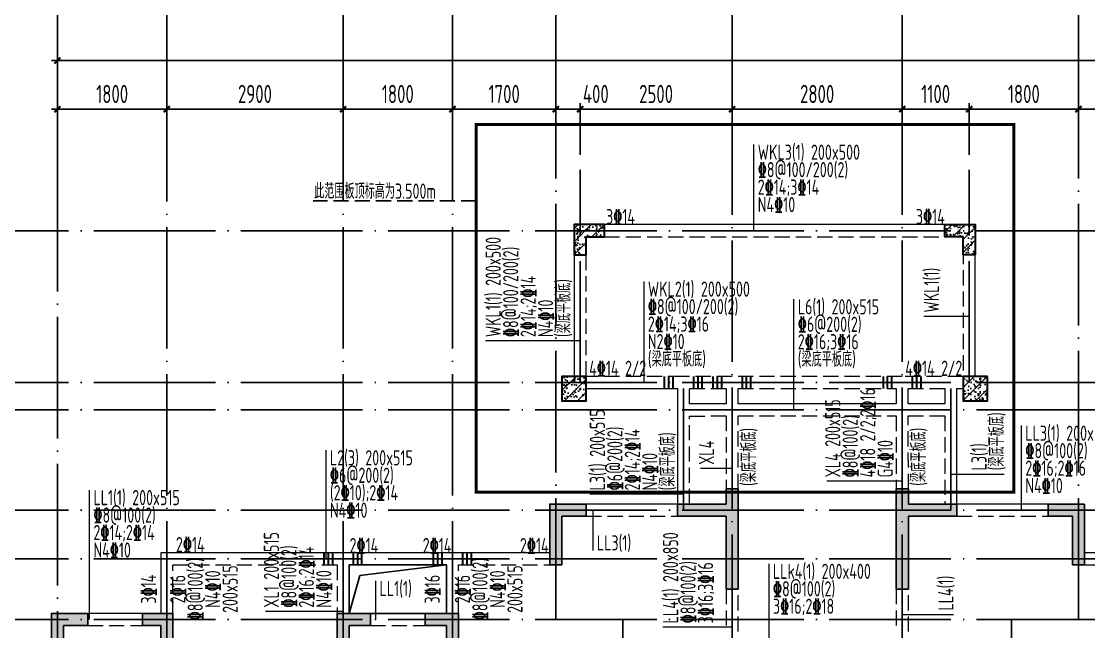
# Model space of a CAD drawing. Extents: x -1712635 to -854203, y -534641 to -21985.
# Drawn here: x -1132477 to -1114917, y -152769 to -142724 of the extents above; entities that cross this region are included whole.
import ezdxf
from ezdxf.enums import TextEntityAlignment as Align

# ---------------------------------------------------------------- set-up
doc = ezdxf.new("R2010")
doc.units = 0
doc.header["$LTSCALE"] = 1000
doc.linetypes.add('DASH', pattern=[0.35, 0.25, -0.1])
doc.linetypes.add('DOTE', pattern=[2.42, 2, -0.2, 0.02, -0.2])
doc.layers.get('0').update_dxf_attribs({"linetype": 'CONTINUOUS'})
doc.layers.get('Defpoints').update_dxf_attribs({"linetype": 'CONTINUOUS'})
for name, color, linetype in [('A-AXIS', 1, 'CONTINUOUS'), ('A-DOTE', 10, 'DOTE'), ('S-D洞口', 4, 'CONTINUOUS'), ('S-L主梁线', 4, 'DASH'), ('S-L梁编号', 6, 'CONTINUOUS'), ('S-L梁配筋', 7, 'CONTINUOUS'), ('S-Q墙填充', 252, 'CONTINUOUS'), ('S-Q墙实线', 6, 'CONTINUOUS'), ('S-Y一般标注', 3, 'CONTINUOUS'), ('S-Z柱填充', 252, 'CONTINUOUS'), ('S-Z柱实线', 6, 'CONTINUOUS'), ('S-引出线', 40, 'CONTINUOUS'), ('TEXT', 2, 'CONTINUOUS')]:
    doc.layers.add(name, color=color, linetype=linetype)
doc.layers.add('梁附加箍筋', color=1, linetype='CONTINUOUS', lineweight=35)
doc.styles.add('TSSD_DIMENSION', font='Tssdeng.shx', dxfattribs={"width": 0.7, "bigfont": 'tssdchn.shx'})
doc.styles.add('TSSD_REIN', font='tssdeng.shx', dxfattribs={"width": 0.7, "height": 300, "bigfont": 'tssdchn.shx'})
doc.dimstyles.new('TSSD_100_100', dxfattribs={"dimtxt": 300, "dimasz": 100, "dimexe": 100, "dimexo": 250, "dimgap": 100, "dimtad": 1, "dimdec": 0, "dimzin": 0, "dimdsep": 46, "dimtxsty": 'TSSD_DIMENSION', "dimblk": 'ARCHTICK', "dimcen": 0, "dimdle": 100, "dimclrt": 7, "dimadec": 0, "dimazin": 0, "dimtfac": 1, "dimtdec": 0, "dimtix": 1, "dimtmove": 2, "dimatfit": 3, "dimldrblk": 'ARCHTICK', "dimfxl": 0, "dimtolj": 1, "dimtzin": 0, "dimarcsym": 0})
pattern_1 = [(50, (46738.58, -83346.06), (215.17805, -18.82564), [22.5, -247.5]), (355, (46738.58, -83346.06), (-41.6254, 225.65764), [18, -198]), (100.4514, (46756.5, -83347.63), (173.55281, 206.83186), [19.12206, -210.34263]), (46.1842, (46738.58, -83286.06), (320.1723, -49.6557), [33.75, -371.25]), (96.6356, (46765.26, -83290.2), (280.3988, 292.23536), [28.6831, -315.5139]), (351.1842, (46738.58, -83286.06), (280.3986, 292.2356), [27, -297]), (21, (46768.58, -83301.06), (179.07212, -120.78567), [22.5, -247.5]), (326, (46768.58, -83301.06), (72.9946, 217.545), [18, -198]), (71.4514, (46783.5, -83311.13), (252.0668, 96.75915), [19.12206, -210.34263]), (37.5, (46738.58, -83346.06), (3.647957, 99.868156), [0, -195.6, 0, -201, 0, -198.75]), (7.5, (46738.58, -83346.06), (78.92086, 118.32351), [0, -114.6, 0, -191.1, 0, -75.75]), (327.5, (46671.68, -83346.06), (160.14673, -6.76646), [0, -75, 0, -234, 0, -310.5]), (317.5, (46641.68, -83346.06), (174.95585, 30.0315), [0, -97.5, 0, -155.4, 0, -220.5]), (45, (46738.58, -83346.06), (-106.06602, 106.06602), [])]

# ---------------------------------------------------------------- blocks, each defined once
blk = doc.blocks.new('_ArchTick')
at = {"color": 0, "const_width": 0.35}
blk.add_lwpolyline([(-0.5, -0.5), (0.5, 0.5)], dxfattribs=at)
blk = doc.blocks.new('*D43')
at = {"layer": 'Defpoints', "color": 0}
for p in [(6400, 22100), (4600, 21100), (6400, 21100)]:
    blk.add_point(p, dxfattribs=at)
at = {"layer": 'S-Y一般标注', "color": 0, "lineweight": -2}
for p, q in [((4600, 21350), (4600, 22200)), ((6400, 21350), (6400, 22200)), ((4500, 22100), (6500, 22100))]:
    blk.add_line(p, q, dxfattribs=at)
at = {"layer": 'S-Y一般标注', "color": 0, "lineweight": -2, "xscale": 100, "yscale": 100, "zscale": 100, "rotation": 180}
blk.add_blockref('_ArchTick', (4600, 22100), dxfattribs=at)
at = {"layer": 'S-Y一般标注', "color": 0, "lineweight": -2, "xscale": 100, "yscale": 100, "zscale": 100}
blk.add_blockref('_ArchTick', (6400, 22100), dxfattribs=at)
at = {"layer": 'S-Y一般标注', "color": 7, "insert": (5500, 22350), "char_height": 300, "attachment_point": 5, "style": 'TSSD_DIMENSION'}
blk.add_mtext('\\A1;1800', dxfattribs=at)
blk = doc.blocks.new('*D44')
at = {"layer": 'Defpoints', "color": 0}
for p in [(9300, 22100), (6400, 21100), (9300, 21100)]:
    blk.add_point(p, dxfattribs=at)
at = {"layer": 'S-Y一般标注', "color": 0, "lineweight": -2}
for p, q in [((6400, 21350), (6400, 22200)), ((9300, 21350), (9300, 22200)), ((6300, 22100), (9400, 22100))]:
    blk.add_line(p, q, dxfattribs=at)
at = {"layer": 'S-Y一般标注', "color": 0, "lineweight": -2, "xscale": 100, "yscale": 100, "zscale": 100, "rotation": 180}
blk.add_blockref('_ArchTick', (6400, 22100), dxfattribs=at)
at = {"layer": 'S-Y一般标注', "color": 0, "lineweight": -2, "xscale": 100, "yscale": 100, "zscale": 100}
blk.add_blockref('_ArchTick', (9300, 22100), dxfattribs=at)
at = {"layer": 'S-Y一般标注', "color": 7, "insert": (7850, 22350), "char_height": 300, "attachment_point": 5, "style": 'TSSD_DIMENSION'}
blk.add_mtext('\\A1;2900', dxfattribs=at)
blk = doc.blocks.new('*D45')
at = {"layer": 'Defpoints', "color": 0}
for p in [(11100, 22100), (9300, 21100), (11100, 21100)]:
    blk.add_point(p, dxfattribs=at)
at = {"layer": 'S-Y一般标注', "color": 0, "lineweight": -2}
for p, q in [((9300, 21350), (9300, 22200)), ((11100, 21350), (11100, 22200)), ((9200, 22100), (11200, 22100))]:
    blk.add_line(p, q, dxfattribs=at)
at = {"layer": 'S-Y一般标注', "color": 0, "lineweight": -2, "xscale": 100, "yscale": 100, "zscale": 100, "rotation": 180}
blk.add_blockref('_ArchTick', (9300, 22100), dxfattribs=at)
at = {"layer": 'S-Y一般标注', "color": 0, "lineweight": -2, "xscale": 100, "yscale": 100, "zscale": 100}
blk.add_blockref('_ArchTick', (11100, 22100), dxfattribs=at)
at = {"layer": 'S-Y一般标注', "color": 7, "insert": (10200, 22350), "char_height": 300, "attachment_point": 5, "style": 'TSSD_DIMENSION'}
blk.add_mtext('\\A1;1800', dxfattribs=at)
blk = doc.blocks.new('*D46')
at = {"layer": 'Defpoints', "color": 0}
for p in [(12800, 22100), (11100, 21100), (12800, 21100)]:
    blk.add_point(p, dxfattribs=at)
at = {"layer": 'S-Y一般标注', "color": 0, "lineweight": -2}
for p, q in [((11100, 21350), (11100, 22200)), ((12800, 21350), (12800, 22200)), ((11000, 22100), (12900, 22100))]:
    blk.add_line(p, q, dxfattribs=at)
at = {"layer": 'S-Y一般标注', "color": 0, "lineweight": -2, "xscale": 100, "yscale": 100, "zscale": 100, "rotation": 180}
blk.add_blockref('_ArchTick', (11100, 22100), dxfattribs=at)
at = {"layer": 'S-Y一般标注', "color": 0, "lineweight": -2, "xscale": 100, "yscale": 100, "zscale": 100}
blk.add_blockref('_ArchTick', (12800, 22100), dxfattribs=at)
at = {"layer": 'S-Y一般标注', "color": 7, "insert": (11950, 22350), "char_height": 300, "attachment_point": 5, "style": 'TSSD_DIMENSION'}
blk.add_mtext('\\A1;1700', dxfattribs=at)
blk = doc.blocks.new('*D47')
at = {"layer": 'Defpoints', "color": 0}
for p in [(13200, 22100), (12800, 21100), (13200, 21100)]:
    blk.add_point(p, dxfattribs=at)
at = {"layer": 'S-Y一般标注', "color": 0, "lineweight": -2}
for p, q in [((12800, 21350), (12800, 22200)), ((13200, 21350), (13200, 22200)), ((12700, 22100), (13300, 22100))]:
    blk.add_line(p, q, dxfattribs=at)
at = {"layer": 'S-Y一般标注', "color": 0, "lineweight": -2, "xscale": 100, "yscale": 100, "zscale": 100, "rotation": 180}
blk.add_blockref('_ArchTick', (12800, 22100), dxfattribs=at)
at = {"layer": 'S-Y一般标注', "color": 0, "lineweight": -2, "xscale": 100, "yscale": 100, "zscale": 100}
blk.add_blockref('_ArchTick', (13200, 22100), dxfattribs=at)
at = {"layer": 'S-Y一般标注', "color": 7, "insert": (13458, 22350), "char_height": 300, "attachment_point": 5, "style": 'TSSD_DIMENSION'}
blk.add_mtext('\\A1;400', dxfattribs=at)
blk = doc.blocks.new('*D48')
at = {"layer": 'Defpoints', "color": 0}
for p in [(18500, 22100), (15700, 21100), (18500, 21100)]:
    blk.add_point(p, dxfattribs=at)
at = {"layer": 'S-Y一般标注', "color": 0, "lineweight": -2}
for p, q in [((15700, 21350), (15700, 22200)), ((18500, 21350), (18500, 22200)), ((15600, 22100), (18600, 22100))]:
    blk.add_line(p, q, dxfattribs=at)
at = {"layer": 'S-Y一般标注', "color": 0, "lineweight": -2, "xscale": 100, "yscale": 100, "zscale": 100, "rotation": 180}
blk.add_blockref('_ArchTick', (15700, 22100), dxfattribs=at)
at = {"layer": 'S-Y一般标注', "color": 0, "lineweight": -2, "xscale": 100, "yscale": 100, "zscale": 100}
blk.add_blockref('_ArchTick', (18500, 22100), dxfattribs=at)
at = {"layer": 'S-Y一般标注', "color": 7, "insert": (17100, 22350), "char_height": 300, "attachment_point": 5, "style": 'TSSD_DIMENSION'}
blk.add_mtext('\\A1;2800', dxfattribs=at)
blk = doc.blocks.new('*D49')
at = {"layer": 'Defpoints', "color": 0}
for p in [(19600, 22100), (18500, 21100), (19600, 21100)]:
    blk.add_point(p, dxfattribs=at)
at = {"layer": 'S-Y一般标注', "color": 0, "lineweight": -2}
for p, q in [((18500, 21350), (18500, 22200)), ((19600, 21350), (19600, 22200)), ((18400, 22100), (19700, 22100))]:
    blk.add_line(p, q, dxfattribs=at)
at = {"layer": 'S-Y一般标注', "color": 0, "lineweight": -2, "xscale": 100, "yscale": 100, "zscale": 100, "rotation": 180}
blk.add_blockref('_ArchTick', (18500, 22100), dxfattribs=at)
at = {"layer": 'S-Y一般标注', "color": 0, "lineweight": -2, "xscale": 100, "yscale": 100, "zscale": 100}
blk.add_blockref('_ArchTick', (19600, 22100), dxfattribs=at)
at = {"layer": 'S-Y一般标注', "color": 7, "insert": (19050, 22350), "char_height": 300, "attachment_point": 5, "style": 'TSSD_DIMENSION'}
blk.add_mtext('\\A1;1100', dxfattribs=at)
blk = doc.blocks.new('*D50')
at = {"layer": 'Defpoints', "color": 0}
for p in [(23100, 22100), (21400, 21100), (23100, 21100)]:
    blk.add_point(p, dxfattribs=at)
at = {"layer": 'S-Y一般标注', "color": 0, "lineweight": -2}
for p, q in [((21400, 21350), (21400, 22200)), ((23100, 21350), (23100, 22200)), ((21300, 22100), (23200, 22100))]:
    blk.add_line(p, q, dxfattribs=at)
at = {"layer": 'S-Y一般标注', "color": 0, "lineweight": -2, "xscale": 100, "yscale": 100, "zscale": 100, "rotation": 180}
blk.add_blockref('_ArchTick', (21400, 22100), dxfattribs=at)
at = {"layer": 'S-Y一般标注', "color": 0, "lineweight": -2, "xscale": 100, "yscale": 100, "zscale": 100}
blk.add_blockref('_ArchTick', (23100, 22100), dxfattribs=at)
at = {"layer": 'S-Y一般标注', "color": 7, "insert": (22250, 22350), "char_height": 300, "attachment_point": 5, "style": 'TSSD_DIMENSION'}
blk.add_mtext('\\A1;1700', dxfattribs=at)
blk = doc.blocks.new('*D65')
at = {"layer": 'Defpoints', "color": 0}
for p in [(54600, 22900), (4600, 21100), (54600, 21100)]:
    blk.add_point(p, dxfattribs=at)
at = {"layer": 'S-Y一般标注', "color": 0, "lineweight": -2}
for p, q in [((4500, 22900), (54700, 22900)), ((4600, 21350), (4600, 23000)), ((54600, 21350), (54600, 23000))]:
    blk.add_line(p, q, dxfattribs=at)
at = {"layer": 'S-Y一般标注', "color": 0, "lineweight": -2, "xscale": 100, "yscale": 100, "zscale": 100, "rotation": 180}
blk.add_blockref('_ArchTick', (4600, 22900), dxfattribs=at)
at = {"layer": 'S-Y一般标注', "color": 0, "lineweight": -2, "xscale": 100, "yscale": 100, "zscale": 100}
blk.add_blockref('_ArchTick', (54600, 22900), dxfattribs=at)
at = {"layer": 'S-Y一般标注', "color": 7, "insert": (29600, 23150), "char_height": 300, "attachment_point": 5, "style": 'TSSD_DIMENSION'}
blk.add_mtext('\\A1;50000', dxfattribs=at)
blk = doc.blocks.new('*D78')
at = {"layer": 'Defpoints', "color": 0}
for p in [(15700, 22100), (13200, 21100), (15700, 21100)]:
    blk.add_point(p, dxfattribs=at)
at = {"layer": 'S-Y一般标注', "color": 0, "lineweight": -2}
for p, q in [((13200, 21350), (13200, 22200)), ((15700, 21350), (15700, 22200)), ((13100, 22100), (15800, 22100))]:
    blk.add_line(p, q, dxfattribs=at)
at = {"layer": 'S-Y一般标注', "color": 0, "lineweight": -2, "xscale": 100, "yscale": 100, "zscale": 100, "rotation": 180}
blk.add_blockref('_ArchTick', (13200, 22100), dxfattribs=at)
at = {"layer": 'S-Y一般标注', "color": 0, "lineweight": -2, "xscale": 100, "yscale": 100, "zscale": 100}
blk.add_blockref('_ArchTick', (15700, 22100), dxfattribs=at)
at = {"layer": 'S-Y一般标注', "color": 7, "insert": (14450, 22350), "char_height": 300, "attachment_point": 5, "style": 'TSSD_DIMENSION'}
blk.add_mtext('\\A1;2500', dxfattribs=at)
blk = doc.blocks.new('*D79')
at = {"layer": 'Defpoints', "color": 0}
for p in [(21400, 22100), (19600, 21100), (21400, 21100)]:
    blk.add_point(p, dxfattribs=at)
at = {"layer": 'S-Y一般标注', "color": 0, "lineweight": -2}
for p, q in [((19600, 21350), (19600, 22200)), ((21400, 21350), (21400, 22200)), ((19500, 22100), (21500, 22100))]:
    blk.add_line(p, q, dxfattribs=at)
at = {"layer": 'S-Y一般标注', "color": 0, "lineweight": -2, "xscale": 100, "yscale": 100, "zscale": 100, "rotation": 180}
blk.add_blockref('_ArchTick', (19600, 22100), dxfattribs=at)
at = {"layer": 'S-Y一般标注', "color": 0, "lineweight": -2, "xscale": 100, "yscale": 100, "zscale": 100}
blk.add_blockref('_ArchTick', (21400, 22100), dxfattribs=at)
at = {"layer": 'S-Y一般标注', "color": 7, "insert": (20500, 22350), "char_height": 300, "attachment_point": 5, "style": 'TSSD_DIMENSION'}
blk.add_mtext('\\A1;1800', dxfattribs=at)
blk = doc.blocks.new('20210807.15313138')
at = {"layer": 'S-Q墙填充'}
h = blk.add_hatch(color=252, dxfattribs=at)
h.dxf.hatch_style = 1
h.paths.add_polyline_path([(72216, 67840), (72216, 68190), (72016, 68190), (72016, 67940), (71216, 67940), (71216, 67740), (72016, 67740), (72016, 66540), (72216, 66540)])
h = blk.add_hatch(color=252, dxfattribs=at)
h.dxf.hatch_style = 1
h.paths.add_polyline_path([(74816, 67840), (74816, 66540), (75016, 66540), (75016, 67740), (75815, 67740), (75815, 67940), (75016, 67940), (75016, 68190), (74816, 68190)])
h = blk.add_hatch(color=252, dxfattribs=at)
h.dxf.hatch_style = 1
h.paths.add_polyline_path([(69316, 67740), (69716, 67740), (69716, 67940), (69116, 67940), (69116, 66940), (69316, 66940)])
h = blk.add_hatch(color=252, dxfattribs=at)
h.dxf.hatch_style = 1
h.paths.add_polyline_path([(77916, 67940), (77316, 67940), (77316, 67740), (77716, 67740), (77716, 66940), (77916, 66940)])
h = blk.add_hatch(color=252, dxfattribs=at)
h.dxf.hatch_style = 1
h.paths.add_polyline_path([(61116, 65940), (61516, 65940), (61516, 66140), (60916, 66140), (60916, 63140), (61816, 63140), (61816, 63340), (61116, 63340)])
h = blk.add_hatch(color=252, dxfattribs=at)
h.dxf.hatch_style = 1
h.paths.add_polyline_path([(62416, 65940), (62716, 65940), (62716, 65290), (62916, 65290), (62916, 66140), (62416, 66140)])
h = blk.add_hatch(color=252, dxfattribs=at)
h.dxf.hatch_style = 1
h.paths.add_polyline_path([(65816, 65940), (66166, 65940), (66166, 66140), (65616, 66140), (65616, 63140), (65816, 63140)])
h = blk.add_hatch(color=252, dxfattribs=at)
h.dxf.hatch_style = 1
h.paths.add_polyline_path([(67616, 66140), (67066, 66140), (67066, 65940), (67416, 65940), (67416, 65140), (67616, 65140)])
at = {"layer": 'S-Z柱填充'}
h = blk.add_hatch(dxfattribs=at)
h.set_pattern_fill('ARMORED', color=256, scale=30, style=0)
h.set_pattern_definition(pattern_1)
h.paths.add_polyline_path([(70016, 72540), (69516, 72540), (69516, 72040), (69716, 72040), (69716, 72340), (70016, 72340)])
h = blk.add_hatch(dxfattribs=at)
h.set_pattern_fill('ARMORED', color=256, scale=30, style=0)
h.set_pattern_definition(pattern_1)
h.paths.add_polyline_path([(75616, 72540), (76116, 72540), (76116, 72040), (75916, 72040), (75916, 72340), (75616, 72340)])
h = blk.add_hatch(dxfattribs=at)
h.set_pattern_fill('ARMORED', color=256, scale=30, style=0)
h.set_pattern_definition([(50, (-310092.94, 38050.78), (215.178055, -18.82564), [22.5, -247.5]), (355, (-310092.94, 38050.78), (-41.6254, 225.65764), [18, -198]), (100.4514, (-310075.01, 38049.2), (173.55281, 206.83186), [19.12206, -210.34263]), (46.1842, (-310092.94, 38110.78), (320.17231, -49.6557), [33.75, -371.25]), (96.6356, (-310066.26, 38106.64), (280.3988, 292.23536), [28.6831, -315.5139]), (351.1842, (-310092.94, 38110.78), (280.39858, 292.23558), [27, -297]), (21, (-310062.94, 38095.78), (179.072116, -120.78567), [22.5, -247.5]), (326, (-310062.94, 38095.78), (72.9946, 217.54501), [18, -198]), (71.4514, (-310048.02, 38085.71), (252.06679, 96.75915), [19.12206, -210.34263]), (37.5, (-310092.945, 38050.78), (3.647957, 99.868156), [0, -195.6, 0, -201, 0, -198.75]), (7.5, (-310092.94, 38050.78), (78.92086, 118.323514), [0, -114.6, 0, -191.1, 0, -75.75]), (327.5, (-310159.845, 38050.78), (160.146731, -6.766462), [0, -75, 0, -234, 0, -310.5]), (317.5, (-310189.84, 38050.78), (174.95585, 30.031495), [0, -97.5, 0, -155.4, 0, -220.5]), (45, (-310092.94, 38050.78), (-106.06602, 106.06602), [])])
h.paths.add_polyline_path([(69716, 70040), (69316, 70040), (69316, 69640), (69716, 69640)])
h = blk.add_hatch(dxfattribs=at)
h.set_pattern_fill('ARMORED', color=256, scale=30, style=0)
h.set_pattern_definition([(50, (-309692.94, 38050.78), (215.178055, -18.82564), [22.5, -247.5]), (355, (-309692.94, 38050.78), (-41.6254, 225.65764), [18, -198]), (100.4514, (-309675.01, 38049.21), (173.55281, 206.83186), [19.12206, -210.34263]), (46.1842, (-309692.94, 38110.78), (320.17231, -49.6557), [33.75, -371.25]), (96.6356, (-309666.26, 38106.64), (280.3988, 292.23536), [28.6831, -315.5139]), (351.1842, (-309692.94, 38110.78), (280.39858, 292.23558), [27, -297]), (21, (-309662.94, 38095.78), (179.072116, -120.78567), [22.5, -247.5]), (326, (-309662.94, 38095.78), (72.9946, 217.54501), [18, -198]), (71.4514, (-309648.02, 38085.71), (252.06679, 96.75915), [19.12206, -210.34263]), (37.5, (-309692.945, 38050.78), (3.647957, 99.868156), [0, -195.6, 0, -201, 0, -198.75]), (7.5, (-309692.94, 38050.78), (78.92086, 118.323514), [0, -114.6, 0, -191.1, 0, -75.75]), (327.5, (-309759.845, 38050.78), (160.146731, -6.766462), [0, -75, 0, -234, 0, -310.5]), (317.5, (-309789.84, 38050.78), (174.95585, 30.031495), [0, -97.5, 0, -155.4, 0, -220.5]), (45, (-309692.94, 38050.78), (-106.06602, 106.06602), [])])
h.paths.add_polyline_path([(76316, 70040), (75916, 70040), (75916, 69640), (76316, 69640)])
at = {"layer": 'S-D洞口', "color": 5}
blk.add_lwpolyline([(65816, 66140), (67416, 66140), (67416, 66940), (65816, 66940), (65816, 66140), (65993, 66762), (67416, 66940)], dxfattribs=at)
at = {"layer": 'S-L主梁线', "linetype": 'ByBlock', "lineweight": 18}
for p, q in [((75716, 72540), (70016, 72540)), ((69516, 72040), (69516, 70040)), ((76116, 70040), (76116, 72140)), ((69716, 69840), (71215, 69840)), ((71215, 69840), (71216, 67940)), ((75815, 67940), (75815, 69840)), ((72016, 69590), (71415, 69589)), ((74815, 69590), (72216, 69590)), ((75615, 69590), (75015, 69590)), ((75816, 69590), (75815, 69590)), ((71216, 67940), (69716, 67940)), ((77316, 67940), (75815, 67940)), ((62716, 67140), (62716, 66140)), ((65716, 67140), (62716, 67140)), ((67516, 67140), (65716, 67140)), ((69116, 67140), (67516, 67140)), ((79516, 67140), (77916, 67140)), ((65816, 66940), (67416, 66940)), ((65816, 66140), (65816, 66940)), ((67416, 66940), (67416, 66140)), ((62416, 66140), (61516, 66140)), ((67066, 66140), (66166, 66140))]:
    blk.add_line(p, q, dxfattribs=at)
at = {"layer": 'S-L主梁线', "linetype": 'DASH', "lineweight": 18}
for p, q in [((70016, 72340), (75716, 72340)), ((69716, 70040), (69716, 72040)), ((75916, 72140), (75916, 70040)), ((71315, 70040), (69716, 70040)), ((72116, 70040), (71315, 70040)), ((74915, 70040), (72116, 70040)), ((75916, 70040), (74915, 70040)), ((71415, 69589), (71415, 69840)), ((71415, 69840), (72016, 69840)), ((72016, 69840), (72016, 69590)), ((72216, 69590), (72216, 69840)), ((72216, 69840), (74815, 69840)), ((74815, 69840), (74815, 69590)), ((75015, 69590), (75015, 69840)), ((75015, 69840), (75615, 69840)), ((75615, 69840), (75615, 69590)), ((75815, 69840), (75916, 69840)), ((71415, 69389), (72016, 69390)), ((71416, 67940), (71415, 69389)), ((72016, 69390), (72016, 68190)), ((72216, 68190), (72216, 69390)), ((72216, 69390), (74815, 69390)), ((74815, 69390), (74816, 68190)), ((75015, 69390), (75616, 69390)), ((75016, 68190), (75015, 69390)), ((75615, 69390), (75615, 67940)), ((69716, 67740), (71216, 67740)), ((75815, 67740), (77316, 67740)), ((62916, 66940), (65616, 66940)), ((62916, 66140), (62916, 66940)), ((65616, 66940), (65616, 66140)), ((67616, 66940), (69116, 66940)), ((67616, 66140), (67616, 66940)), ((77916, 66940), (79416, 66940)), ((72016, 66540), (72016, 65840)), ((72216, 65840), (72216, 66540)), ((74816, 66540), (74816, 65840)), ((75016, 65840), (75016, 66540)), ((61516, 65940), (62416, 65940)), ((66166, 65940), (67066, 65940))]:
    blk.add_line(p, q, dxfattribs=at)
at = {"layer": 'S-Q墙实线'}
blk.add_lwpolyline([(72216, 67840), (72216, 68190), (72016, 68190), (72016, 67940), (71216, 67940), (71216, 67740), (72016, 67740), (72016, 66540), (72216, 66540), (72216, 67840)], dxfattribs=at)
for points in [[(74816, 67840), (74816, 66540), (75016, 66540), (75016, 67740), (75815, 67740), (75815, 67940), (75016, 67940), (75016, 68190), (74816, 68190)], [(69316, 67740), (69716, 67740), (69716, 67940), (69116, 67940), (69116, 66940), (69316, 66940)], [(77916, 67940), (77316, 67940), (77316, 67740), (77716, 67740), (77716, 66940), (77916, 66940)], [(61116, 65940), (61516, 65940), (61516, 66140), (60916, 66140), (60916, 63140), (61816, 63140), (61816, 63340), (61116, 63340)], [(62416, 65940), (62716, 65940), (62716, 65290), (62916, 65290), (62916, 66140), (62416, 66140)], [(65816, 65940), (66166, 65940), (66166, 66140), (65616, 66140), (65616, 63140), (65816, 63140)], [(67616, 66140), (67066, 66140), (67066, 65940), (67416, 65940), (67416, 65140), (67616, 65140)]]:
    blk.add_lwpolyline(points, close=True, dxfattribs=at)
at = {"layer": 'S-Z柱实线', "lineweight": 35}
for points in [[(70016, 72540), (69516, 72540), (69516, 72040), (69716, 72040), (69716, 72340), (70016, 72340), (70016, 72540)], [(75616, 72540), (76116, 72540), (76116, 72040), (75916, 72040), (75916, 72340), (75616, 72340), (75616, 72540)]]:
    blk.add_lwpolyline(points, dxfattribs=at)
for points in [[(69716, 70040), (69316, 70040), (69316, 69640), (69716, 69640)], [(76316, 70040), (75916, 70040), (75916, 69640), (76316, 69640)]]:
    blk.add_lwpolyline(points, close=True, dxfattribs=at)
blk = doc.blocks.new('20210726.16350016')
at = {"layer": 'A-AXIS'}
for p, q in [((4600, 21100), (4600, 23900)), ((6400, 21100), (6400, 23900)), ((9300, 21100), (9300, 23900)), ((11100, 21100), (11100, 23900)), ((12800, 21100), (12800, 23900)), ((15700, 21100), (15700, 23900)), ((18500, 21100), (18500, 23900)), ((21400, 21100), (21400, 23900))]:
    blk.add_line(p, q, dxfattribs=at)
at = {"layer": 'A-DOTE'}
for p, q in [((4600, 21100), (4600, 3600)), ((6400, 10900), (6400, 21100)), ((9300, 10900), (9300, 21100)), ((11100, 10900), (11100, 21100)), ((12800, 13700), (12800, 21100)), ((13200, 17600), (13200, 21100)), ((15700, 13100.3), (15700, 21100)), ((18500, 13100.3), (18500, 21100)), ((19600, 17600), (19600, 21100)), ((21400, 13700), (21400, 21100)), ((55600, 20100), (3600, 20100)), ((55600, 17600), (3600, 17600)), ((14900, 15500), (14900, 17600)), ((19300, 15500), (19300, 17600)), ((55600, 17150), (3600, 17150)), ((55600, 15500), (3600, 15500)), ((55600, 14700), (3600, 14700)), ((55600, 13700), (3600, 13700)), ((13900.2, 13700), (13900, 3600)), ((20299.8, 13700), (20300, 3600))]:
    blk.add_line(p, q, dxfattribs=at)
at = {"layer": 'S-Y一般标注'}
for base, p1, p2, picture, middle in [((54600, 22900), (4600, 21100), (54600, 21100), '*D65', (29600, 23150)), ((6400, 22100), (4600, 21100), (6400, 21100), '*D43', (5500, 22350)), ((9300, 22100), (6400, 21100), (9300, 21100), '*D44', (7850, 22350)), ((11100, 22100), (9300, 21100), (11100, 21100), '*D45', (10200, 22350)), ((12800, 22100), (11100, 21100), (12800, 21100), '*D46', (11950, 22350)), ((15700, 22100), (13200, 21100), (15700, 21100), '*D78', (14450, 22350)), ((18500, 22100), (15700, 21100), (18500, 21100), '*D48', (17100, 22350)), ((19600, 22100), (18500, 21100), (19600, 21100), '*D49', (19050, 22350)), ((21400, 22100), (19600, 21100), (21400, 21100), '*D79', (20500, 22350)), ((23100, 22100), (21400, 21100), (23100, 21100), '*D50', (22250, 22350))]:
    dim = blk.add_linear_dim(base=base, p1=p1, p2=p2, dimstyle='TSSD_100_100', dxfattribs=at)
    dim.commit()
    dim.dimension.update_dxf_attribs({"geometry": picture, "text_midpoint": middle})
dim = blk.add_linear_dim(base=(13200, 22100), p1=(12800, 21100), p2=(13200, 21100), dimstyle='TSSD_100_100', dxfattribs=at)
dim.commit()
dim.dimension.update_dxf_attribs({"geometry": '*D47', "text_midpoint": (13458.1, 22350), "dimtype": 128})

msp = doc.modelspace()

# ---------------------------------------------------------------- linework, layer by layer
at = {"layer": 'S-L梁编号', "lineweight": 18}
for p, q in [((-1120423.69, -146169.53), (-1120423.69, -144752.74)), ((-1122231.68, -148669.39), (-1122231.68, -147006.1)), ((-1119765.02, -149110.26), (-1119765.02, -147297.06)), ((-1116883.47, -147579.23), (-1117628.43, -147579.23)), ((-1123283.47, -147983.44), (-1124838.39, -147983.44)), ((-1116021.12, -150769.53), (-1116021.12, -149377.75)), ((-1127462.88, -151569.53), (-1127462.88, -149782.52)), ((-1120783.47, -150085.61), (-1121301.14, -150085.61)), ((-1117983.19, -150292.78), (-1119223.41, -150292.78)), ((-1117183.84, -150177.32), (-1116308.65, -150177.32)), ((-1131353.93, -152569.53), (-1131353.93, -150437.67)), ((-1121583.64, -150506.33), (-1123124.81, -150506.33)), ((-1123071.92, -150769.53), (-1123071.92, -151432.27)), ((-1120173.53, -153169.26), (-1120173.53, -151651.09)), ((-1126646.79, -152569.53), (-1126646.79, -151935.01)), ((-1127183.46, -152436.65), (-1128459.37, -152436.65)), ((-1117983.47, -152484.68), (-1117143.06, -152484.68)), ((-1120783.48, -152694.98), (-1121920.07, -152694.98))]:
    msp.add_line(p, q, dxfattribs=at)
at = {"layer": 'S-引出线', "linetype": 'DASH', "const_width": 50}
msp.add_lwpolyline([(-1124993.41, -144422.17), (-1116149.44, -144422.17), (-1116149.44, -150472.22), (-1124993.41, -150472.22)], close=True, dxfattribs=at)
at = {"layer": 'S-引出线', "linetype": 'DASH'}
msp.add_lwpolyline([(-1124992.25, -145676.03), (-1124992.25, -145676.03), (-1127676.38, -145676.03)], dxfattribs=at)
at = {"layer": '梁附加箍筋', "lineweight": 35}
for p, q in [((-1121893.96, -148769.5), (-1121893.96, -148569.5)), ((-1121823.96, -148769.5), (-1121823.96, -148569.5)), ((-1121753.96, -148769.49), (-1121753.96, -148569.49)), ((-1121413.96, -148769.49), (-1121413.96, -148569.49)), ((-1121343.96, -148769.49), (-1121343.96, -148569.49)), ((-1121273.96, -148769.48), (-1121273.96, -148569.48)), ((-1121093.47, -148769.48), (-1121093.48, -148569.48)), ((-1121023.47, -148769.48), (-1121023.48, -148569.48)), ((-1120953.47, -148769.48), (-1120953.48, -148569.48)), ((-1120613.47, -148769.47), (-1120613.48, -148569.47)), ((-1120543.47, -148769.47), (-1120543.48, -148569.47)), ((-1120473.47, -148769.47), (-1120473.48, -148569.47)), ((-1118294.18, -148769.42), (-1118294.18, -148569.42)), ((-1118224.18, -148769.42), (-1118224.18, -148569.42)), ((-1118154.18, -148769.41), (-1118154.18, -148569.41)), ((-1117814.18, -148769.41), (-1117814.18, -148569.41)), ((-1117744.18, -148769.41), (-1117744.18, -148569.41)), ((-1117674.18, -148769.4), (-1117674.18, -148569.4)), ((-1127493.47, -151669.53), (-1127493.47, -151469.53)), ((-1127423.47, -151669.53), (-1127423.47, -151469.53)), ((-1127353.47, -151669.53), (-1127353.47, -151469.53)), ((-1127013.47, -151669.53), (-1127013.47, -151469.53)), ((-1126943.47, -151669.53), (-1126943.47, -151469.53)), ((-1126873.47, -151669.53), (-1126873.47, -151469.53)), ((-1125693.46, -151669.53), (-1125693.46, -151469.53)), ((-1125623.46, -151669.53), (-1125623.46, -151469.53)), ((-1125553.46, -151669.53), (-1125553.46, -151469.53)), ((-1125213.46, -151669.53), (-1125213.46, -151469.53)), ((-1125143.46, -151669.53), (-1125143.46, -151469.53)), ((-1125073.46, -151669.53), (-1125073.46, -151469.53))]:
    msp.add_line(p, q, dxfattribs=at)

# ---------------------------------------------------------------- block references
at = {"layer": 'A-DOTE'}
msp.add_blockref('20210726.16350016', (-1136483.47, -166269.57), dxfattribs=at)
at = {"layer": 'S-Q墙填充'}
msp.add_blockref('20210807.15313138', (-1192899.12, -218609.07), dxfattribs=at)

# ---------------------------------------------------------------- texts
at = {"layer": 'S-L梁编号', "color": 6, "style": 'TSSD_REIN', "width": 0.7}
for s, p in [('WKL3(1) 200x500', (-1120361.19, -145002.74)), ('WKL2(1) 200x500', (-1122169.18, -147256.1)), ('L6(1) 200x515', (-1119702.52, -147547.06)), ('LL3(1) 200x515', (-1115958.62, -149627.75)), ('L2(3) 200x515', (-1127400.38, -150032.52)), ('LL1(1) 200x515', (-1131291.43, -150687.67)), ('LL3(1)', (-1123009.42, -151432.27)), ('LLk4(1) 200x400', (-1120111.03, -151901.09)), ('LL1(1)', (-1126584.29, -152185.01))]:
    msp.add_text(s, height=250, dxfattribs=at).set_placement(p)
for s, p in [('WKL1(1) 200x500', (-1124588.39, -147920.94)), ('WKL1(1)', (-1117378.43, -147516.73)), ('XL4 200x515', (-1119002.26, -150230.28)), ('L3(1) 200x515', (-1122874.81, -150443.83)), ('XL4', (-1121079.99, -150023.11)), ('L3(1)', (-1116596.15, -150114.82)), ('XL1 200x515', (-1128238.22, -152374.15)), ('LL4(1) 200x850', (-1121670.07, -152632.48)), ('LL4(1)', (-1117143.06, -152422.18))]:
    msp.add_text(s, height=250, rotation=90, dxfattribs=at).set_placement(p)
at = {"layer": 'S-L梁配筋', "color": 7, "style": 'TSSD_REIN', "width": 0.7}
for s, p in [('%%1328@100/200(2)', (-1120361.19, -145290.24)), ('2%%13214;3%%13214', (-1120361.19, -145577.74)), ('N4%%13210', (-1120361.19, -145865.24)), ('3%%13214', (-1122857.02, -146063.61)), ('%%1328@100/200(2)', (-1122169.18, -147543.6)), ('2%%13214;3%%13216', (-1122169.18, -147831.1)), ('%%1326@200(2)', (-1119702.52, -147834.56)), ('N2%%13210', (-1122169.18, -148118.6)), ('(梁底平板底)', (-1122169.18, -148406.1)), ('(梁底平板底)', (-1119702.52, -148409.56)), ('%%1328@100(2)', (-1115958.62, -149915.25)), ('2%%13216;2%%13216', (-1115958.62, -150202.75)), ('%%1326@200(2)', (-1127400.38, -150320.02)), ('N4%%13210', (-1115958.62, -150490.25)), ('(2%%13210);2%%13214', (-1127400.38, -150607.52)), ('N4%%13210', (-1127400.38, -150895.02)), ('%%1328@100(2)', (-1131291.43, -150975.17)), ('2%%13214;2%%13214', (-1131291.43, -151262.67)), ('N4%%13210', (-1131291.43, -151550.17)), ('2%%13214', (-1129933.46, -151460.33)), ('%%1328@100(2)', (-1120111.03, -152188.59)), ('3%%13216;2%%13218', (-1120111.03, -152476.09))]:
    msp.add_text(s, height=250, dxfattribs=at).set_placement(p)
msp.add_text('3%%13214', height=250, rotation=360, dxfattribs=at).set_placement((-1117282.32, -146062.08), align=Align.RIGHT)
for s, p in [('%%1328@100/200(2)', (-1124300.89, -147920.94)), ('2%%13214;2%%13214', (-1124013.39, -147920.94)), ('(梁底平板底)', (-1123438.39, -147920.94)), ('N4%%13210', (-1123725.89, -147920.94)), ('%%1328@100(2)', (-1118714.76, -150230.28)), ('(梁底平板底)', (-1116308.65, -150114.82)), ('%%1326@200(2)', (-1122587.31, -150443.83)), ('(梁底平板底)', (-1120386.35, -150371.28)), ('(梁底平板底)', (-1117593.44, -150368.94)), ('2%%13214;2%%13214', (-1122299.81, -150443.83)), ('(梁底平板底)', (-1121724.81, -150443.83)), ('G4%%13210', (-1118139.76, -150230.28)), ('N4%%13210', (-1122012.31, -150443.83)), ('%%1328@100(2)', (-1127950.72, -152374.15)), ('%%1328@100(2)', (-1121382.57, -152632.48)), ('3%%13216;3%%13216', (-1121095.07, -152632.48)), ('N4%%13210', (-1127375.72, -152374.15))]:
    msp.add_text(s, height=250, rotation=90, dxfattribs=at).set_placement(p)
at = {"layer": 'S-L梁配筋', "color": 1, "style": 'TSSD_REIN', "width": 0.7}
for s, p in [('2%%13216;3%%13216', (-1119702.52, -148122.06)), ('4%%13214 2/2', (-1123135.02, -148559.03))]:
    msp.add_text(s, height=250, dxfattribs=at).set_placement(p)
msp.add_text('4%%13214 2/2', height=250, dxfattribs=at).set_placement((-1116995.54, -148558.9), align=Align.RIGHT)
for s, p in [('4%%13218 2/2;2%%13216', (-1118427.26, -150230.28)), ('2%%13216;2%%13214', (-1127663.22, -152374.15))]:
    msp.add_text(s, height=250, rotation=90, dxfattribs=at).set_placement(p)
at = {"layer": 'S-L梁配筋', "color": 7, "style": 'TSSD_REIN', "width": 0.7}
for p in [(-1126604.08, -151476.87), (-1125400.54, -151476.87), (-1123801.25, -151476.87)]:
    msp.add_text('2%%13214', height=250, dxfattribs=at).set_placement(p, align=Align.RIGHT)
for s, p in [('%%1328@100(2)', (-1129416.25, -152069.53)), ('200x515', (-1128841.25, -152069.53)), ('%%1328@100(2)', (-1124731.57, -152069.53)), ('200x515', (-1124156.57, -152069.53)), ('3%%13214', (-1130184.77, -152069.53)), ('2%%13216', (-1129703.75, -152069.53)), ('N4%%13210', (-1129128.75, -152069.53)), ('3%%13216', (-1125516.24, -152069.53)), ('2%%13216', (-1125019.07, -152069.53)), ('N4%%13210', (-1124444.07, -152069.53))]:
    msp.add_text(s, height=250, rotation=90, dxfattribs=at).set_placement(p, align=Align.BOTTOM_CENTER)
at = {"layer": 'TEXT', "color": 3, "style": 'TSSD_REIN', "width": 0.7}
msp.add_text('此范围板顶标高为3.500m', height=250, rotation=360, dxfattribs=at).set_placement((-1127659.18, -145643.45))

doc.saveas('drawing.dxf')
